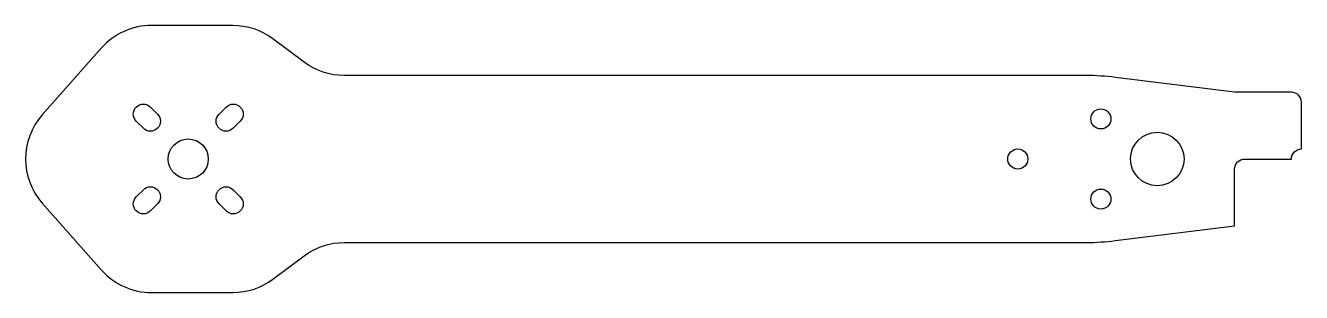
# Model space of a CAD drawing. Header units: millimetres. Extents: x -24 to 166, y -20 to 20.
import ezdxf

# ---------------------------------------------------------------- set-up
doc = ezdxf.new("R2010")
doc.units = ezdxf.units.MM

msp = doc.modelspace()

# ---------------------------------------------------------------- linework, layer by layer
for points in [[(6.67, -20, 0.162278), (12.67, -18), (17.33, -14.5, -0.162278), (23.33, -12.5), (134.32, -12.5, 0.031099), (138.66, -12.23), (156.5, -10), (156.5, -1.5, -0.414214), (158, 0), (165, 0, -0.414214), (166.5, 1.5), (166.5, 8.5, 0.414214), (165, 10), (156.5, 10), (138.66, 12.23, 0.031099), (134.32, 12.5), (23.33, 12.5, -0.162278), (17.33, 14.5), (12.67, 18, 0.162278), (6.67, 20), (-5.5, 20, 0.214838), (-12.98, 16.63), (-21.83, 6.63, 0.378866), (-21.83, -6.63), (-12.98, -16.63, 0.214838), (-5.5, -20)], [(-6.72, 4.6), (-7.78, 5.66, -1), (-5.66, 7.78), (-4.6, 6.72, -1)], [(6.72, 4.6, -1), (4.6, 6.72), (5.66, 7.78, -1), (7.78, 5.66)], [(-7.78, -5.66), (-6.72, -4.6, -1), (-4.6, -6.72), (-5.66, -7.78, -1)], [(4.6, -6.72, -1), (6.72, -4.6), (7.78, -5.66, -1), (5.66, -7.78)]]:
    msp.add_lwpolyline(points, format="xyb", close=True)
for centre, radius in [((136.5, 6), 1.5), ((144.93, 0), 4), ((0, 0), 3), ((124.07, 0), 1.5), ((136.5, -6), 1.5)]:
    msp.add_circle(centre, radius)

doc.saveas('drawing.dxf')
